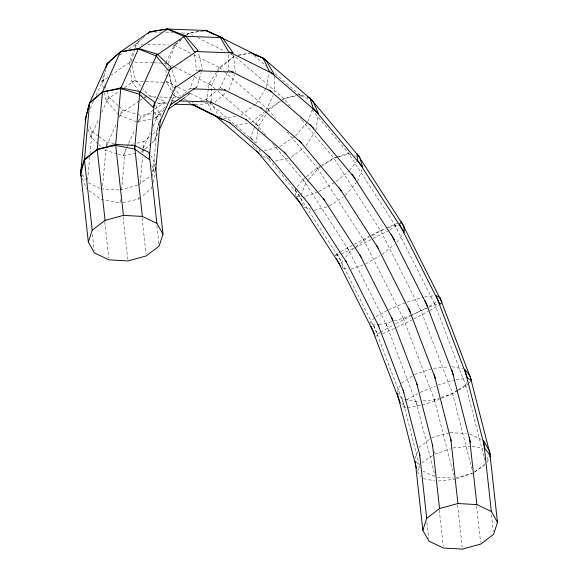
<?xml version="1.0" encoding="UTF-8"?>
<svg xmlns="http://www.w3.org/2000/svg" width="578" height="578" viewBox="0 0 578 578"><rect width="100%" height="100%" fill="white"/><g stroke="black" fill="none" stroke-linecap="round" stroke-linejoin="round"><path stroke-width="0.43" stroke-dasharray="2.89 2.17" d="M87.603 180.098L89.893 154.947M89.98 154.051L92.025 131.596L88.925 124.4M102.566 186.022L105.926 149.196M106.251 145.605L106.576 142.007L98.571 136.285M120.679 199.554L120.354 203.145L101.338 199.497L88.969 190.646M121.582 189.671L125.267 149.254M122.977 202.56L138.727 199.056L138.973 196.361M140.201 182.894L142.578 156.84M142.903 153.249L143.315 148.756M143.395 147.86L143.965 141.574L150.042 136.487M151.711 186.528L151.544 188.327L141.429 196.795M152.614 176.644L156.782 130.838L159.037 122.305M208.34 88.976L206.599 100.449L207.69 102.848M208.477 88.094L209.142 83.687L217.046 71.137M257.802 131.589L256.061 143.062L209.987 103.368M257.94 130.707L258.612 126.3L266.971 113.006M266.436 87.567L268.712 72.568M315.899 130.18L318.045 116.062M96.179 95.327L103.144 79.764L105.846 69.367M151.812 143.12L154.413 140.83L158.697 124.371L154.528 111.568M172.36 100.709L175.069 90.312M153.119 182.352L155.366 173.819L151.581 165.026M103.39 88.224L101.844 81.419L104.336 73.001M135.021 48.769L131.278 61.391L111.409 74.909M135.274 47.931L136.516 43.726L141.856 38.964M171.753 92.559L172.75 89.193L169.26 73.883M195.617 88.029L196.954 86.845L201.195 72.539M201.44 71.694L202.192 69.172L198.507 53.01M152.39 171.774L155.157 163.256L150.779 155.496M415.293 458.491L417.504 451.678M486.886 459.936L488.547 454.828M129.84 65.401L129.407 61.904L136.018 43.863L141.285 39.275M168.328 63.342L174.939 45.301L181.528 39.571M184.678 93.325L189.952 88.745L194.764 75.624M228.874 90.182L234.581 74.598M251.134 139.125L250.614 137.456L255.888 123.497L268.105 109.307L281.826 100.131M307.734 121.777L312.38 109.459M301.044 195.335L305.69 183.016L308.016 180.314M357.536 181.297L361.879 169.795M90.32 108.426L93.614 101.056M98.347 144.088L90.753 136.95L98.809 118.938M101.742 112.385L108.7 96.829L106.757 90.854M106.504 145.945L116.395 123.844M119.321 117.291L122.623 109.921L118.822 106.352M118.158 154.124L123.215 155.655L126.878 147.462M127.247 146.646L128.345 144.189M128.713 143.373L134.941 129.45M137.875 122.904L141.169 115.535L152.44 113.447M142.889 149.008L141.422 152.281L144.673 149.42M143.257 148.185L150.215 132.629M153.148 126.083L159.376 112.161L165.221 107.009M154.413 140.83L158.076 132.644M166.002 62.677L174.318 45.12L178.45 41.732M211.808 101.388L211.758 85.479L220.066 67.922L234.531 56.073L283.993 98.686L290.944 106.988M218.831 88.831L220.211 87.704L227.01 73.341M227.385 72.539L228.52 70.148L228.462 54.238M265.959 110.506L273.134 95.341M397.339 391.436L400.301 385.504M417.706 470.983L419.924 466.525M458.376 389.738L465.622 384.912L466.728 382.687M487.095 462.227L489.313 457.776M217.509 70.393L219.365 67.445L233.808 56.615M265.974 88.304L256.213 103.809L257.571 104.979M267.441 112.269L268.835 110.058L280.381 101.388M306.145 145.685L314.504 132.391M295.568 196.115L295.127 189.743L303.045 179.397L305.74 177.2M349.589 170.445L356.453 161.479M342.313 268.488L341.88 262.116L343.462 260.042M345.572 257.282L349.798 251.77L355.188 247.37M396.869 242.124L403.206 233.844M295.517 135.967L307.149 122.449M308.601 179.635L317.907 168.827L320.075 167.374M345.319 195.487L356.373 182.648M335.139 255.924L337.09 253.742L340.037 251.979M379.811 332.704L377.6 334.026L375.649 336.215L380.266 334.633M374.595 317.777L369.725 322.799L373.655 325.082L378.041 324.482M429.266 306.282L434.49 303.371L436.318 301.485M401.847 404.903L406.11 400.518M458.542 390.266L465.998 386.104L468.44 383.597M469.047 382.968L471.482 380.454M142.52 38.372L144.522 36.587M164.181 109.842L154.174 118.757L161.537 113.75M185.617 96.952L186.947 95.76M145.324 148.849L151.161 143.691M186.138 35.561L188.775 33.271L201.108 31.082M182.048 95.616L184.021 93.903M215.038 102.212L226.236 92.473M152.737 134.226L156.782 130.838M138.727 199.056L140.757 197.365M179.137 41.168L181.203 39.477M186.708 34.962L188.775 33.271L202.661 31.031M200.465 100.493L205.746 99.553L216.078 91.086M251.502 122.355L263.893 112.197M306.412 176.651L317.199 167.851L320.971 165.662M336.114 181.434L348.917 170.994M355.86 246.82L363.952 240.224L369.234 237.153M382.188 254.356L394.326 244.458M138.445 184.967L150.569 175.726M418.891 447.415L431.007 438.167M485.065 463.888L472.941 473.136L456.252 477.71M255.49 104.351L241.055 115.181L242.406 116.344M281.103 100.854L283.993 98.686L295.893 95.413M291.24 157.252L303.508 148.047M119.588 55.235L123.273 52.735M128.424 49.231L136.516 43.726M101.844 81.419L107.732 77.409M118.721 114.87L106.099 100.131L119.35 91.122M124.501 87.618L135.541 80.104L132.246 65.646M120.195 113.866L139.327 100.854M140.064 100.355L143.749 97.848M144.478 97.35L146.689 95.847M138.525 120.188L153.979 109.676M154.716 109.177L165.756 101.663L167.461 101.388M195.48 87.842L196.954 86.845M282.548 99.647L283.993 98.686L295.806 96.143M279.629 146.588L294.794 136.451M320.797 166.89L333.795 158.206L336.23 157.339M329.431 206.108L343.151 196.932M401.407 383.279L413.725 375.071M457.646 390.215C441.874 399.832 423.515 405.691 405.164 407.815L401.233 405.532M421.774 462.819L432.64 455.58M474.394 472.175L484.537 465.42M340.774 251.538L370.361 235.614M389.904 229.813L398.004 224.972M380.548 332.271L392.686 325.327M429.678 310.538L438.514 305.263M321.722 165.221L333.795 158.206L338.051 157.035M318.839 191.636L335.435 181.983M372.254 235.398L385.475 228.353M365.592 264.009L379.927 255.671M375.953 316.737L387.881 310.075M426.282 307.944L410.879 315.899M406.717 399.889L417.901 393.647M457.798 390.677L452.574 393.596L440.205 397.78M389.167 230.254L356.019 247.261L342.06 253.554M395.872 323.629L410.091 316.289M413.769 319.02L428.088 311.383M371.148 235.224L380.548 230.571L385.418 228.852M396.53 327.545L412.201 319.793M386.292 227.985L397.585 223.224M428.45 307.525L412.179 314.526M429.273 307.156L438.095 303.515M382.578 333.838L394.89 328.29M388.626 309.664L406.399 302.33L423.753 297.121M394.203 320.92L403.292 318.189L411.37 314.858M420.141 392.397L435.487 386.061M337.039 157.057L348.389 153.033L395.142 225.398L398.618 225.68M318.03 191.925L304.245 196.809L305.22 198.319M388.654 227.703L395.142 225.398M350.998 269.182L363.157 264.869M335.905 255.664L341.295 253.814M414.448 374.595L432.604 368.453L448.369 366.784M423.038 400.937L434.425 399.73L439.374 398.061M434.815 454.135L450.493 448.831M456.439 478.714L472.118 473.418M378.922 324.359L385.938 323.398L393.38 321.166M437.914 385.064L453.614 380.353M296.745 95.182L299.296 94.481L305.827 96.54M264.319 150.793L278.777 146.819M338.896 156.804L349.105 154.001L350.738 154.514M314.129 210.313L326.881 206.808M120.087 190.003L137.615 185.198M431.723 437.625L449.243 432.821M130.845 144.493L133.467 143.908M136.972 143.134L143.965 141.574M238.75 55.163L249.718 52.8M235.99 116.272L225.023 118.635L217.14 115.26M275.33 161.06L287.989 158.336M153.307 113.288L159.376 112.161M123.215 155.655L137.087 153.083M238.049 55.445L250.382 53.255M234.769 125.325L248.858 122.825M170.857 100.825L175.112 100.131M138.019 121.409L151.624 119.176M157.137 102.848L158.762 103.57L167.439 102.169M172.641 101.331L176.117 100.774M208.094 103.332L197.683 105.008L192.004 102.487M424.628 297.005L434.28 295.676M456.143 379.739L465.796 378.409M397.505 392.852L402.317 398.914L416.03 401.681L419.534 401.313M452.964 447.993L469.611 446.23M438.153 481.041L454.792 479.278M154.275 31.992L160.467 32.224M165.778 32.419L172.851 32.679M181.702 33.004L188.775 33.271L192.792 35.265M136.018 43.863L143.091 44.123M147.513 44.282L168.747 45.07M173.169 45.236L174.939 45.301M129.407 61.904L131.177 61.969M134.71 62.099L153.286 62.785M154.174 62.821L163.018 63.147M163.906 63.175L167.439 63.305M198.333 70.769L196.563 70.704L194.504 54.101M130.382 69.765L131.791 81.122L170.712 82.567L180.437 96.36M189.952 88.745L192.604 88.846M149.615 96.634L155.807 96.866M159.34 96.996L171.724 97.458M172.612 97.487L180.574 97.783M158.762 103.57L166.724 103.859M101.128 188.927L119.227 189.952M450.081 432.597L466.453 433.522M437.351 477.197L453.723 478.122M296.435 196.188L303.378 196.737M343.188 268.553L348.389 268.972M106.576 142.007L115.224 143.669M451.851 366.676L462.992 368.923M472.219 446.223L483.36 448.47M423.544 478.635L434.685 480.874M122.623 109.921L141.169 115.535M104.669 150.042L117.32 153.871M354.82 155.8L356.453 156.313M254.522 147.708L258.604 148.994M304.324 207.227L310.863 209.279M155.699 97.769L148.163 94.843L142.997 88.817M156.537 98.094L165.756 101.663M119.559 115.195L136.321 121.691M300.813 95.572L309.483 99.279M262.658 156.19L270.54 159.557M184.7 99.25L187.135 100.334M144.16 97.097L149.023 99.25M173.602 94.286L174.491 95.818L178.523 97.682M88.253 182.8L100.319 188.544M469.849 434.049L481.113 439.41M422.749 470.969L434.822 476.713M197.604 37.671L224.893 51.269M230.514 54.072L234.531 56.073M228.52 70.148L230.123 70.942M174.318 45.12L192.777 54.325M193.579 54.722L220.066 67.922M220.211 87.704L222.617 88.904M171.623 65.48L174.029 66.68M174.831 67.077L190.885 75.075M194.1 76.679L211.758 85.479M205.746 99.553L208.961 101.157M177.309 86.837L166.067 81.231L171.832 91.216M178.111 87.235L186.94 91.635M190.148 93.239L204.598 100.435M210.219 103.238L211.823 104.04L218.47 115.549M189.013 102.523L190.617 103.325M174.491 95.818L178.501 97.819M188.139 102.624L189.743 103.419M92.025 131.596L97.848 135.765M253.952 55.539L266.147 66.044M274.955 73.637L300.025 95.233M219.365 67.445L223.433 70.942M224.112 71.528L268.835 110.058M209.142 83.687L215.24 88.94M217.957 91.273L258.612 126.3M108.7 96.829L118.194 105.752M98.975 144.688L103.404 148.849M135.541 80.104L140.707 86.136M299.296 94.481L301.615 97.249M312.033 109.704L349.105 154.001M300.206 118.064L301.369 119.444M301.947 120.137L333.795 158.206L380.548 230.571L421.066 310.863L452.574 393.596L471.821 468.765M268.105 109.307L275.634 118.302M287.215 132.145L317.907 168.827M255.888 123.497L263.416 132.492M263.994 133.186L265.728 135.259M272.679 143.568L305.69 183.016M250.614 137.456L254.667 142.304M265.67 155.453L300.423 196.975L303.508 206.967M417.338 471.72L421.08 476.438M131.791 81.122L138.445 90.565M141.516 94.922L142.535 96.374M317.199 167.851L363.952 240.224M303.045 179.397L349.798 251.77M295.127 189.743L341.88 262.116M416.326 461.67L419.83 467.877M82.264 174.274L85.327 179.707M394.499 224.278L435.017 304.57M363.309 239.104L403.82 319.388M347.4 247.579L387.917 327.871M337.09 253.742L377.6 334.026M258.966 149.456L261.87 155.85M208.051 103.65L212.408 113.237M155.785 105.145L160.605 116.337M82.307 178.689L86.787 189.078M434.49 303.371L465.998 386.104M403.292 318.189L434.808 400.922M385.938 323.398L417.453 406.132M373.655 325.082L405.164 407.815M171.919 69.743L176.651 84.243M103.144 79.764L104.806 84.887M105.088 85.739L106.475 90.002M88.246 129.27L90.753 136.95M252.673 144.117L253.706 147.448M465.622 384.912L483.974 456.584M484.198 457.458L484.87 460.081M434.425 399.73L453.672 474.906M434.143 451.512L434.591 453.26M416.03 401.681L435.053 475.976M402.317 398.914L419.78 467.096M104.358 92.473L106.099 100.131M233.425 55.539L235.484 72.142M168.762 66.838L168.978 68.587M169.629 73.825L170.712 82.567M491.459 514.774L493.316 531.615M476.568 505.945L480.578 542.294M457.523 504.767L462.219 547.33M439.244 509.904L443.261 546.253M426.918 522.512L428.674 538.472M155.157 163.256L155.352 165.026M156.862 225.716L158.82 243.446M142.065 217.776L146.082 254.125M123.027 216.598L127.724 259.161M104.748 221.735L108.765 258.084M92.415 234.35L94.178 250.31M274.21 76.159L274.268 92.068M166.009 63.558L166.016 65.328M166.031 69.743L166.052 75.935"/><path stroke-width="0.87" d="M81.274 176.29L80.588 174.693L85.826 117.211L89.648 102.711L102.465 91.974L120.412 51.854L149.854 31.826L167.714 28.9L185.307 35.72L197.929 50.459L168.487 70.48L155.872 55.741L138.272 48.92L120.412 51.854L107.429 63.305L89.474 103.426L85.19 119.884L85.746 121.597M80.588 174.693L84.41 160.193L89.648 102.711M115.6 145.367L120.838 87.885L139.854 91.534L154.413 101.952L149.175 159.434L134.616 149.023L115.6 145.367L97.227 149.456L84.388 159.246L80.515 171.175L88.347 242.103L94.474 252.969L108.96 259.862L127.919 260.931L146.277 255.902L159.109 246.112L162.989 234.184L155.648 167.685M134.616 149.023L139.854 91.534M155.699 170.228L160.279 119.928M106.525 66.773L107.429 63.305M105.832 67.951L107.082 63.746L120.412 51.854L138.619 48.48L157.165 54.094L171.088 67.185L153.141 107.306L139.219 94.214L120.672 88.6L102.465 91.974L89.474 103.426M88.347 242.103L92.22 230.181L84.388 159.246M497.485 522.353L491.358 511.487L483.526 440.559L489.653 451.425L497.485 522.353L493.612 534.274L480.773 544.064L462.414 549.1L443.456 548.023L428.97 541.138L422.843 530.272L426.716 518.343L419.57 453.622M85.19 119.884L85.92 118.252M120.672 88.6L138.619 48.48M139.219 94.214L157.165 54.094M159.795 121.915L175.553 86.7M159.174 130.187L171.998 101.526M489.689 457.032L490.426 455.551L470.059 376.003L464.705 369.27L485.072 448.81L490.426 455.551M147.852 33.611L149.854 31.826L167.208 29.037L206.129 30.475L222.357 37.671L233.1 52.916L194.179 51.478L183.436 36.226L167.208 29.037M184.946 97.545L168.162 109.249M187.619 95.168L189.613 93.383M147.874 33.546L149.854 31.826L152.505 31.927M84.41 160.193L97.227 149.456L115.586 144.428L134.544 145.497L149.03 152.39L156.862 223.325L162.989 234.184M92.22 230.181L105.059 220.391L123.417 215.356L142.376 216.432L156.862 223.325M426.716 518.343L439.555 508.553L457.913 503.525L476.872 504.594L491.358 511.487M107.082 63.746L109.285 62.243M138.272 48.92L167.714 28.9M155.872 55.741L185.307 35.72M174.961 87.697L200.718 70.176M170.452 104.864L194.743 88.347M120.838 87.885L102.465 91.974L97.227 149.456L105.059 220.391M202.864 30.764L205.508 30.294L220.03 36.999L265.786 59.809L274.203 74.389L228.454 51.587L220.03 36.999M203.528 30.894L206.129 30.475M183.436 36.226L222.357 37.671M199.215 70.798L233.714 72.077M193.493 88.875L225.333 90.052M179.657 100.904L211.497 102.082M174.679 104.156L195.024 104.907M307.467 97.053L309.916 97.827L359.718 157.346L362.811 167.331L313.001 107.811L309.916 97.827M250.563 52.62L263.171 58.01L312.64 100.623L318.449 113.418L268.987 70.805L263.171 58.01M311.058 99.951L312.64 100.623M252.875 53.848L258.525 56.456M262.556 58.313L265.786 59.809M222.66 119.74L191.347 104.221M205.508 30.294L207.914 31.501M209.525 32.296L212.733 33.9M230.925 71.347L271.862 91.75M224.221 89.706L261.942 108.505M210.565 101.952L246.683 119.957M193.03 104.524L230.752 123.331M269.146 89.901L313.868 128.424M260.953 107.898L301.608 142.918M245.794 119.263L285.778 153.705M229.083 122.131L269.738 157.158M215.796 116.156L259.161 153.517M310.046 124.545L355.217 178.523M299.57 140.815L341.266 190.639M284.26 152.122L324.8 200.573M268.958 156.327L309.497 204.771M256.596 150.909L301.196 204.2M352.024 174.209L394.398 239.798M339.337 188.016L378.294 248.323M323.225 198.42L361.207 257.224M308.63 203.593L346.612 262.398M296.536 197.625L340.854 266.227M80.515 171.175L81.39 172.728M391.19 234.263L427.655 306.521M376.495 245.151L410.532 312.597M359.661 254.486L392.881 320.32M345.709 260.779L378.93 326.613M336.353 258.33L374.436 333.802M425.025 300.466L453.672 375.678M408.942 309.013L435.364 378.38M391.494 317.185L417.28 384.876M378.07 324.677L403.856 392.368M370.997 326.144L400.279 403.025M451.888 369.999L470.47 442.553M434.165 374.573L451.18 441.007M416.463 382.455L432.799 446.267M403.198 390.266L419.982 455.825M397.194 393.054L416.442 468.223M469.437 437.214L476.872 504.594M450.768 438.803L457.913 503.525M432.503 444.72L439.555 508.553M415.206 461.114L422.843 530.272M134.544 145.497L142.376 216.432M115.586 144.428L123.417 215.356M401.428 221.909L399.477 224.091L439.988 304.382L441.946 302.193L401.428 221.909M439.966 297.721L436.036 295.437L467.551 378.171L471.482 380.454L439.966 297.721M403.827 226.092L357.074 153.726L357.507 160.099L404.26 232.464L403.827 226.092"/></g></svg>
